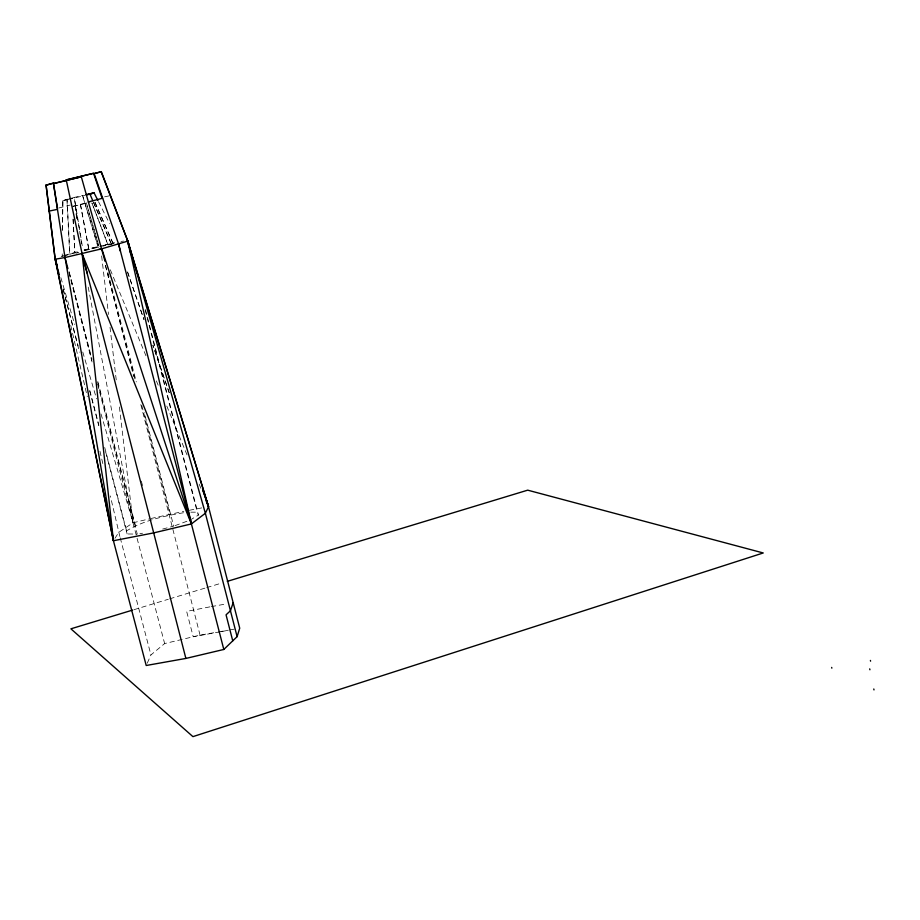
<?xml version="1.0" encoding="UTF-8"?>
<svg xmlns="http://www.w3.org/2000/svg" width="920" height="920" viewBox="0 0 920 920"><rect width="100%" height="100%" fill="white"/><g stroke="black" fill="none" stroke-linecap="round" stroke-linejoin="round"><path stroke-width="0.69" stroke-dasharray="4.6 3.45" d="M62.215 256.691L62.249 253.885M62.525 229.988L62.859 200.468L67.079 199.283L69.92 254.207L77.797 252.045M62.445 230.437L62.859 200.468M147.269 663.147L150.938 654.925L164.645 643.574L200.065 635.133L217.062 632.167M114.954 538.327L118.772 532.312L133.066 522.778L149.523 518.834M189.83 520.202L198.409 515.108L145.383 309.269M97.704 382.616L137.275 534.117L127.132 533.957L126.557 530.874C143.911 520.317 164.3 515.993 184.126 512.647M175.03 525.642L187.139 521.191M61.203 256.427L63.618 255.645M76.234 253.161L78.809 252.333M63.503 256.277L68.632 254.621M133.998 609.672L168.291 599.265M169.671 598.839L205.333 588.018M206.701 587.604L221.789 583.015M72.415 206.39L90.137 201.882M68.229 199.019L64.388 200.238L74.715 197.903M64.814 255.254L79.971 251.102M85.146 250.527L99.165 246.951L86.319 202.779M162.644 529.058L173.684 526.136L144.21 412.424M58.719 208.023L70.207 205.045M69.483 198.662L74.75 197.351M82.317 196.029L85.1 195.35M84.076 250.044L99.084 246.307M84.433 250.274L98.187 246.847L82.616 195.385L74.301 197.432L82.374 246.41M73.382 206.321L86.388 203.262L98.716 245.801M150.892 518.512L183.804 511.347M84.111 250.067L102.028 245.812M103.408 245.479L114.436 242.857L103.235 245.341M62.801 200.64L71.829 198.617M100.82 246.261L115.276 243.213M102.982 246.1L105.524 245.525M104.604 196.834L110.216 195.661M189.29 510.289L202.998 507.667M219.995 631.833L193.223 636.766L186.645 611.409L209.909 606.855M221.398 631.58L227.033 630.533M211.278 606.613L226.331 603.922M120.968 241.534L123.579 241.052M111.998 244.271L108.065 244.961L91.919 202.906M218.477 631.913L228.39 630.177M229.804 629.935L234.059 629.188M139.909 533.669L142.531 533.232M190.796 512.175L197.271 512.187L198.409 515.108M133.009 522.778L164.645 643.574M98.532 201.721L109.514 223.399M94.955 202.273L113.309 244.041M94.99 202.411L113.47 244.455M93.702 202.699L111.377 243.892M93.334 202.02L111.412 244.26M110.32 269.779L145.958 355.787M156.377 380.914L158.573 386.216M166.796 406.053L187.634 456.331M199.157 484.115L201.342 489.417M92.011 203.274L107.916 244.755M127.604 271.998L143.98 319.459M127.489 272.032L143.876 319.493M98.267 247.859L82.673 195.983L74.255 198.053L82.029 246.031M60.858 277.656L74.658 324.472M82.765 352.015L96.554 398.843M101.016 413.988L133.066 522.778L119.278 405.777M69.172 271.894L92.011 359.294M97.807 381.489L135.516 525.757M68.977 272.814L91.862 360.375M63.192 288.96L78.131 345.966M89.78 390.459L98.888 425.212M104.707 447.453L126.557 530.874M63.158 289.754L79.511 352.188M89.723 391.034L98.773 425.73M105.708 452.088L127.132 533.957M119.853 536.452L110.331 495.972M120.221 537.82L150.938 654.925M107.904 272.366L136.298 381.915M105.478 265.385L134.964 379.109M141.795 405.455L170.2 515.028M200.065 635.133L140.07 401.649M141.335 481.114L142.784 486.657M145.107 309.752L197.271 512.187M105.397 265.42L133.699 376.625M69.011 271.883L92.046 361.985M97.658 384.169L133.066 522.778L87.734 284.556M70.76 325.461L87.296 396.738M99.958 451.248L103.523 466.624M80.454 204.217L88.941 249.492M80.477 204.723L88.86 249.722M101.626 255.955L108.514 314.456M110.032 327.301L116.426 381.524M75.371 205.539L76.659 218.189M75.348 205.919L76.613 218.419M73.105 219.259L74.945 253.586M73.071 219.098L74.865 252.643M66.964 199.755L69.69 254.667M169.257 392.679L152.881 345.218L169.153 392.713"/><path stroke-width="1.38" d="M56.396 262.51L55.188 258.37L113.424 540.73L153.214 533.002L191.463 523.905L118.634 244.156L94.139 173.604L101.338 171.695L127.822 241.12L208.472 506.609L239.717 628.199L237.107 636.651L223.813 649.462L185.874 658.432L146.211 665.494L113.424 540.73L55.165 259.233L46.069 185.081L53.475 183.114L57.442 208.345M233.162 602.703L230.448 610.776L226.055 614.824L232.748 640.849M57.373 267.548L55.165 259.233L46.069 185.081M202.963 490.303L208.575 506.575L205.367 513.268L191.406 523.905L223.813 649.462M67.919 268.64L64.986 257.531L101.798 248.791L127.822 241.12L205.367 513.268L237.107 636.651M132.629 610.086L70.897 628.82L192.924 736.632L763.244 552.966L527.7 490.164L227.286 581.359M55.234 259.21L65.055 257.519L113.493 540.707M99.073 249.435L101.867 248.768M118.565 244.179L120.359 251.114M46.023 185.254L53.475 183.114M88.872 194.35L94.104 192.947L86.158 194.58M105.029 261.268L81.328 176.835L53.429 183.586L65.01 257.519M94.139 173.604L101.338 171.695M88.458 201.905L102.66 198.214M86.25 195.017L89.953 194.108L92.77 200.709M53.406 183.586L81.328 176.835M93.518 173.305L66.159 179.929L93.518 173.305L101.798 197.42M88.768 193.97L92.609 193.303M49.197 211.071L57.442 209.357M131.41 255.035L127.822 241.12L101.062 171.591M94.047 192.797L97.899 200.468M206.287 501.319L208.472 506.609L127.351 240.384L128.673 245.973M66.367 180.492L82.11 253.702L191.406 523.905L127.822 241.12M202.86 490.337L208.472 506.609M101.798 248.791L191.463 523.905M57.373 266.719L55.188 258.37L58.431 272.354M58.075 270.33L59.19 274.482M113.424 540.73L82.11 253.702L87.159 273.125M185.874 658.432L82.11 253.702M129.386 248.745L130.456 252.908M831.68 667.425L831.841 668.15M870.412 660.433L870.573 661.169M869.722 668.874L869.918 669.771M873.793 688.988L874 689.908"/></g></svg>
